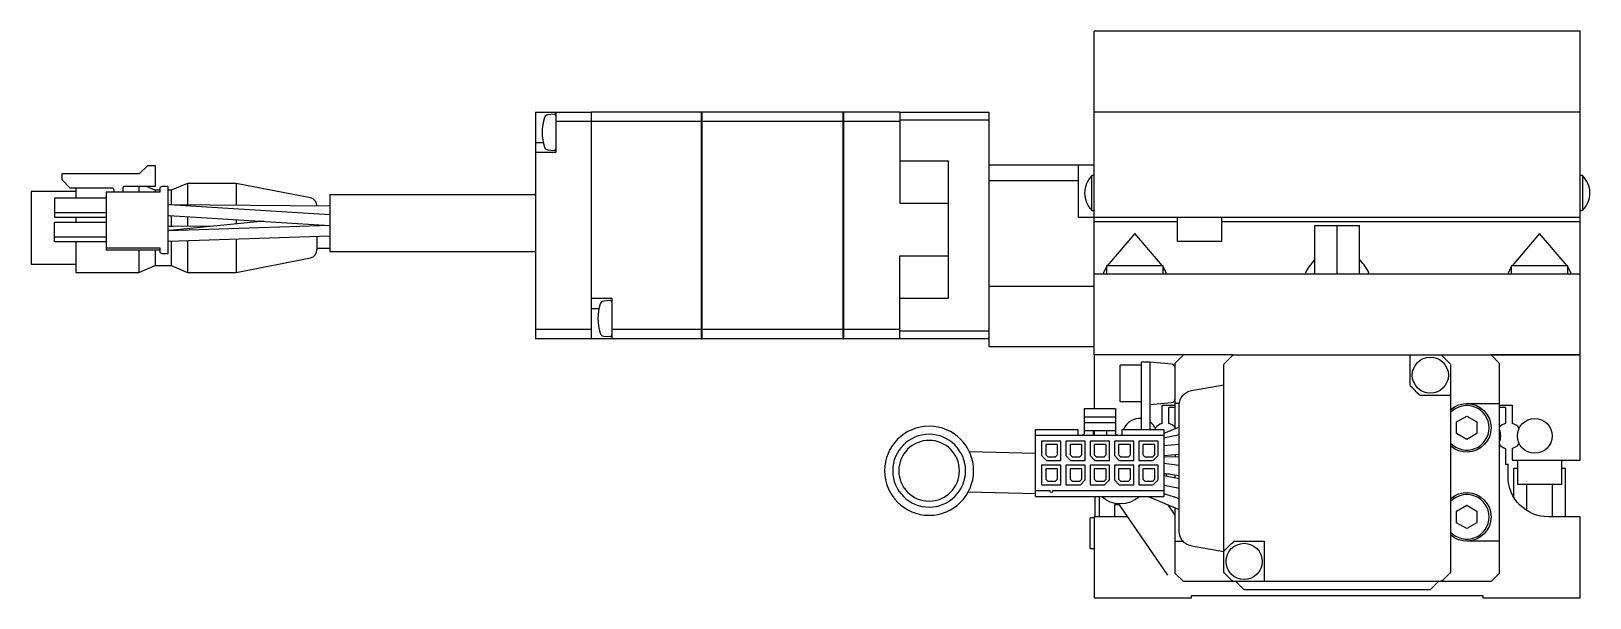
# Model space of a CAD drawing. Extents: x 0 to 921, y -8 to 744.
# Drawn here: x 0 to 192.5, y 232.3 to 302.3 of the extents above; entities that cross this region are included whole.
import ezdxf

# ---------------------------------------------------------------- set-up
doc = ezdxf.new("R2010")
doc.units = 0
doc.header["$LTSCALE"] = 0.5
doc.layers.add('MSM_CONTINUOUS', color=7, linetype='CONTINUOUS')

msp = doc.modelspace()

# ---------------------------------------------------------------- linework, layer by layer
at = {"layer": 'MSM_CONTINUOUS'}
for p, q in [((191.3, 302.35), (131.3, 302.35)), ((131.3, 262.35), (131.3, 302.35)), ((191.3, 262.35), (191.3, 302.35)), ((62.3, 292.35), (62.3, 264.35)), ((62.3, 292.35), (69.19, 292.35)), ((64.59, 292.08), (63.82, 292.01)), ((64.8, 292.35), (64.8, 287.35)), ((69.19, 291.19), (64.8, 291.19)), ((69.19, 264.35), (69.19, 292.35)), ((69.2, 292.34), (69.19, 292.34)), ((69.2, 291.19), (69.19, 291.19)), ((82.8, 292.35), (69.2, 292.35)), ((69.2, 264.35), (69.2, 292.35)), ((82.8, 291.19), (69.2, 291.19)), ((82.8, 264.35), (82.8, 292.35)), ((82.8, 292.34), (82.81, 292.34)), ((82.8, 291.19), (82.81, 291.19)), ((82.81, 292.35), (82.81, 264.35)), ((100.3, 292.35), (82.81, 292.35)), ((100.3, 291.19), (82.81, 291.19)), ((100.3, 264.35), (100.3, 292.35)), ((100.3, 292.34), (100.31, 292.34)), ((100.3, 291.19), (100.31, 291.19)), ((100.31, 292.35), (100.31, 264.35)), ((107.3, 292.35), (100.31, 292.35)), ((107.3, 291.19), (100.31, 291.19)), ((107.3, 292.35), (118.3, 292.35)), ((107.3, 292.35), (107.3, 281.11)), ((118.3, 291.35), (107.3, 291.35)), ((118.3, 263.35), (118.3, 292.35)), ((191.3, 292.35), (131.3, 292.35)), ((62.3, 288.6), (63.24, 288.6)), ((64.8, 287.35), (62.3, 287.35)), ((63.82, 287.68), (64.59, 287.62)), ((14.35, 285.73), (13.33, 284.71)), ((15.35, 285.73), (14.35, 285.73)), ((15.35, 283.2), (15.35, 285.73)), ((107.3, 286.35), (113.3, 286.35)), ((113.3, 269.35), (113.3, 286.35)), ((118.3, 285.85), (131.3, 285.85)), ((129.3, 285.85), (129.3, 279.35)), ((3.79, 284.71), (3.79, 284.01)), ((13.33, 284.71), (3.79, 284.71)), ((3.79, 284.01), (4.79, 283.01)), ((4.79, 283.01), (9.92, 283.01)), ((5.5, 283.01), (5.5, 281.72)), ((11.35, 282.45), (11.35, 283.05)), ((11.5, 283.2), (15.35, 283.2)), ((13.3, 283.2), (13.3, 282.45)), ((15.3, 282.7), (14.12, 283.2)), ((16.9, 283.16), (16.18, 283.16)), ((16.9, 274.88), (16.9, 283.16)), ((19.3, 283.55), (17.3, 282.7)), ((19.3, 283.55), (19.3, 280.88)), ((25.3, 283.55), (19.3, 283.55)), ((25.3, 283.55), (25.3, 280.83)), ((34.49, 281.74), (25.3, 283.55)), ((129.3, 283.85), (118.3, 283.85)), ((131.01, 280.2), (131.01, 284.5)), ((131.3, 284.5), (131.01, 284.5)), ((191.59, 284.5), (191.3, 284.5)), ((191.59, 284.5), (191.59, 280.2)), ((0, 282.55), (0, 273.55)), ((5.5, 282.55), (0, 282.55)), ((2.9, 281.72), (2.9, 279.32)), ((9.25, 281.72), (2.9, 281.72)), ((15.88, 282.45), (9.25, 282.45)), ((9.25, 282.45), (9.25, 275.34)), ((10.2, 282.73), (10.2, 282.45)), ((15.3, 282.7), (15.3, 282.45)), ((15.88, 282.7), (15.3, 282.7)), ((15.88, 282.86), (15.88, 282.45)), ((17.3, 282.7), (16.9, 282.7)), ((17.3, 282.7), (17.3, 280.87)), ((36.9, 282.11), (36.9, 275.11)), ((62.3, 282.11), (36.9, 282.11)), ((107.3, 281.11), (113.3, 281.11)), ((9.25, 279.92), (2.9, 279.92)), ((9.25, 279.32), (2.9, 279.32)), ((5.5, 279.32), (5.5, 278.72)), ((17.1, 280.89), (16.9, 280.9)), ((17.23, 280.9), (16.9, 280.9)), ((16.9, 279.6), (17.02, 279.59)), ((16.9, 279.59), (17.02, 279.58)), ((17.02, 279.59), (36.88, 278.35)), ((17.02, 279.58), (17.68, 279.55)), ((36.9, 279.65), (17.1, 280.89)), ((36.9, 280.74), (17.23, 280.9)), ((17.3, 279.57), (17.3, 278.2)), ((19.3, 279.45), (19.3, 278.22)), ((35.3, 280.76), (35.3, 280.76)), ((191.3, 279.35), (129.3, 279.35)), ((131.01, 280.2), (131.3, 280.2)), ((141.55, 279.35), (141.55, 276.35)), ((147.05, 276.35), (147.05, 279.35)), ((191.3, 280.2), (191.59, 280.2)), ((9.25, 278.72), (2.9, 278.72)), ((2.9, 276.32), (2.9, 278.72)), ((17.57, 278.2), (16.9, 278.2)), ((17.18, 277.73), (16.9, 277.71)), ((16.97, 277.7), (16.9, 277.7)), ((36.88, 278.35), (16.97, 277.7)), ((28.75, 278.86), (17.18, 277.73)), ((22.42, 278.24), (17.57, 278.2)), ((25.3, 279.07), (25.3, 278.52)), ((131.3, 278.85), (141.55, 278.85)), ((136.3, 277.35), (132.9, 273.35)), ((139.71, 273.35), (136.3, 277.35)), ((147.05, 278.85), (191.3, 278.85)), ((158.55, 272.35), (158.55, 278.35)), ((158.55, 278.35), (164.05, 278.35)), ((161.3, 272.35), (161.3, 278.35)), ((164.05, 272.35), (164.05, 278.35)), ((186.3, 277.35), (182.9, 273.35)), ((189.71, 273.35), (186.3, 277.35)), ((9.25, 276.92), (2.9, 276.92)), ((9.25, 276.32), (2.9, 276.32)), ((5.5, 276.32), (5.5, 272.55)), ((9.25, 275.59), (15.88, 275.59)), ((9.25, 275.34), (15.88, 275.34)), ((13.3, 275.34), (13.3, 272.55)), ((15.3, 275.34), (15.3, 273.4)), ((15.88, 275.59), (15.88, 275.18)), ((16.9, 276.4), (17.02, 276.4)), ((17.02, 276.4), (36.9, 277.05)), ((17.3, 276.41), (17.3, 273.4)), ((19.3, 276.48), (19.3, 272.55)), ((25.3, 276.67), (25.3, 272.55)), ((35.3, 276.99), (35.3, 275.34)), ((35.3, 275.55), (36.9, 275.55)), ((147.05, 276.35), (141.55, 276.35)), ((0, 273.55), (5.5, 273.55)), ((13.3, 272.55), (15.3, 273.4)), ((15.3, 273.4), (17.3, 273.4)), ((16.18, 274.88), (16.9, 274.88)), ((17.3, 273.4), (19.3, 272.55)), ((25.3, 272.55), (34.49, 274.35)), ((36.9, 275.11), (62.3, 275.11)), ((107.3, 264.35), (107.3, 274.58)), ((107.3, 274.58), (113.3, 274.58)), ((5.5, 272.55), (13.3, 272.55)), ((19.3, 272.55), (25.3, 272.55)), ((191.3, 272.35), (131.3, 272.35)), ((132.8, 273.22), (132.4, 272.47)), ((132.4, 272.47), (132.56, 272.35)), ((139.8, 273.35), (132.8, 273.35)), ((132.8, 273.35), (132.8, 272.35)), ((139.8, 272.35), (139.8, 273.35)), ((140.2, 272.47), (139.8, 273.22)), ((140.04, 272.35), (140.2, 272.47)), ((157.4, 272.47), (157.56, 272.35)), ((165.04, 272.35), (165.2, 272.47)), ((182.8, 273.22), (182.4, 272.47)), ((182.4, 272.47), (182.56, 272.35)), ((189.8, 273.35), (182.8, 273.35)), ((182.8, 273.35), (182.8, 272.35)), ((189.8, 272.35), (189.8, 273.35)), ((190.2, 272.47), (189.8, 273.22)), ((190.04, 272.35), (190.2, 272.47)), ((118.3, 270.85), (131.3, 270.85)), ((69.2, 269.35), (71.7, 269.35)), ((69.2, 268.1), (70.13, 268.1)), ((71.48, 269.08), (70.71, 269.01)), ((71.7, 269.35), (71.7, 264.35)), ((107.3, 269.35), (113.3, 269.35)), ((69.19, 265.5), (62.3, 265.5)), ((69.19, 264.35), (62.3, 264.35)), ((69.2, 265.51), (69.19, 265.51)), ((69.2, 264.36), (69.19, 264.36)), ((82.8, 264.35), (69.2, 264.35)), ((70.71, 264.68), (71.48, 264.62)), ((82.8, 265.5), (71.7, 265.5)), ((82.8, 265.51), (82.81, 265.51)), ((82.8, 264.36), (82.81, 264.36)), ((100.3, 265.5), (82.81, 265.5)), ((100.3, 264.35), (82.81, 264.35)), ((100.3, 265.51), (100.31, 265.51)), ((100.3, 264.36), (100.31, 264.36)), ((107.3, 265.5), (100.31, 265.5)), ((107.3, 264.35), (100.31, 264.35)), ((107.3, 265.35), (118.3, 265.35)), ((118.3, 264.35), (107.3, 264.35)), ((131.3, 263.35), (118.3, 263.35)), ((148.45, 262.35), (131.3, 262.35)), ((131.3, 262.35), (131.3, 255.73)), ((142.3, 262.35), (131.3, 262.35)), ((142.3, 262.35), (141.3, 261.35)), ((148.45, 262.35), (174.15, 262.35)), ((170.3, 258.6), (170.3, 262.35)), ((174.15, 262.35), (191.3, 262.35)), ((181.3, 261.35), (180.3, 262.35)), ((191.3, 262.35), (180.3, 262.35)), ((191.3, 249.35), (191.3, 262.35)), ((134.5, 256.6), (134.5, 261.1)), ((137.1, 261.1), (134.5, 261.1)), ((137.1, 261.45), (137.1, 253.16)), ((138.2, 261.45), (137.1, 261.45)), ((138.2, 253.16), (138.2, 261.45)), ((140.84, 261.22), (138.2, 261.45)), ((141.3, 253.24), (141.3, 261.35)), ((147.3, 235.5), (147.3, 261.19)), ((175.3, 261.19), (175.3, 235.5)), ((181.3, 261.35), (181.3, 235.35)), ((143.29, 257.94), (147.3, 258.65)), ((134.5, 256.6), (137.1, 256.6)), ((138.2, 256.25), (140.84, 256.48)), ((139.7, 256.15), (141.3, 256.15)), ((139.7, 253.88), (139.7, 256.15)), ((141.81, 256.35), (141.3, 256.35)), ((141.8, 240.53), (141.8, 256.17)), ((175.3, 257.35), (171.55, 257.35)), ((177.3, 256.35), (181.3, 256.35)), ((181.3, 256.15), (182.9, 256.15)), ((182.9, 256.15), (182.9, 253.88)), ((130.05, 255.73), (130.05, 252.7)), ((130.05, 255.73), (133.91, 255.73)), ((130.05, 254.71), (133.91, 254.71)), ((133.91, 255.73), (133.91, 252.7)), ((140.5, 253.88), (140.5, 255.85)), ((141.3, 255.85), (140.5, 255.85)), ((176.05, 254.07), (177.3, 254.79)), ((177.3, 254.79), (178.55, 254.07)), ((182.1, 255.85), (181.3, 255.85)), ((182.1, 255.85), (182.1, 253.88)), ((124.05, 244.88), (124.05, 253.16)), ((124.05, 253.16), (129.25, 253.16)), ((124.05, 252.45), (139.9, 252.45)), ((129.25, 253.16), (129.25, 252.45)), ((130.05, 254.01), (133.91, 254.01)), ((130.05, 253.01), (133.91, 253.01)), ((131.16, 253.01), (131.16, 252.45)), ((131.3, 253.01), (131.3, 252.45)), ((132.81, 253.01), (132.81, 252.45)), ((134.71, 253.16), (134.71, 252.45)), ((134.71, 253.16), (139.9, 253.16)), ((141.8, 253.45), (139.9, 252.64)), ((139.9, 253.16), (139.9, 244.88)), ((139.9, 252.1), (141.8, 252.51)), ((176.05, 252.63), (176.05, 254.07)), ((177.3, 251.9), (176.05, 252.63)), ((178.55, 252.63), (177.3, 251.9)), ((178.55, 254.07), (178.55, 252.63)), ((115.86, 250.42), (124.05, 250.2)), ((124.78, 251.72), (124.78, 249.92)), ((127.18, 251.72), (124.78, 251.72)), ((125.3, 251.27), (125.3, 250.02)), ((126.77, 251.27), (125.3, 251.27)), ((126.77, 250.02), (126.77, 251.27)), ((127.18, 249.32), (127.18, 251.72)), ((127.78, 251.72), (127.78, 249.92)), ((130.18, 251.72), (127.78, 251.72)), ((128.3, 251.27), (128.3, 250.02)), ((129.77, 251.27), (128.3, 251.27)), ((129.77, 250.02), (129.77, 251.27)), ((130.18, 249.32), (130.18, 251.72)), ((130.78, 251.72), (130.78, 249.92)), ((133.18, 251.72), (130.78, 251.72)), ((131.3, 251.27), (131.3, 250.02)), ((132.77, 251.27), (131.3, 251.27)), ((132.77, 250.02), (132.77, 251.27)), ((133.18, 249.32), (133.18, 251.72)), ((133.78, 251.72), (133.78, 249.92)), ((136.18, 251.72), (133.78, 251.72)), ((134.3, 251.27), (134.3, 250.02)), ((135.77, 251.27), (134.3, 251.27)), ((135.77, 250.02), (135.77, 251.27)), ((136.18, 249.32), (136.18, 251.72)), ((136.78, 251.72), (136.78, 249.32)), ((139.18, 251.72), (136.78, 251.72)), ((137.3, 251.27), (137.3, 250.02)), ((138.77, 251.27), (137.3, 251.27)), ((138.77, 250.02), (138.77, 251.27)), ((139.18, 249.92), (139.18, 251.72)), ((141.78, 251.28), (139.9, 251.12)), ((182.1, 250.81), (182.1, 248.85)), ((182.9, 250.81), (182.9, 249.35)), ((124.78, 249.92), (125.38, 249.32)), ((124.78, 248.72), (124.78, 246.32)), ((127.18, 248.72), (124.78, 248.72)), ((125.3, 250.02), (125.55, 249.77)), ((125.38, 249.32), (127.18, 249.32)), ((125.55, 249.77), (126.52, 249.77)), ((126.52, 249.77), (126.77, 250.02)), ((127.18, 246.32), (127.18, 248.72)), ((127.78, 249.92), (128.38, 249.32)), ((127.78, 248.72), (127.78, 246.32)), ((130.18, 248.72), (127.78, 248.72)), ((128.3, 250.02), (128.55, 249.77)), ((128.38, 249.32), (130.18, 249.32)), ((128.55, 249.77), (129.52, 249.77)), ((129.52, 249.77), (129.77, 250.02)), ((130.18, 246.92), (130.18, 248.72)), ((130.78, 249.92), (131.38, 249.32)), ((130.78, 248.72), (130.78, 246.32)), ((133.18, 248.72), (130.78, 248.72)), ((131.3, 250.02), (131.55, 249.77)), ((131.38, 249.32), (133.18, 249.32)), ((131.55, 249.77), (132.52, 249.77)), ((132.52, 249.77), (132.77, 250.02)), ((133.18, 246.92), (133.18, 248.72)), ((133.78, 249.92), (134.38, 249.32)), ((133.78, 248.72), (133.78, 246.92)), ((136.18, 248.72), (133.78, 248.72)), ((134.3, 250.02), (134.55, 249.77)), ((134.38, 249.32), (136.18, 249.32)), ((134.55, 249.77), (135.52, 249.77)), ((135.52, 249.77), (135.77, 250.02)), ((136.18, 246.32), (136.18, 248.72)), ((136.78, 249.32), (138.58, 249.32)), ((136.78, 248.72), (136.78, 246.32)), ((139.18, 248.72), (136.78, 248.72)), ((137.3, 250.02), (137.55, 249.77)), ((137.55, 249.77), (138.52, 249.77)), ((138.52, 249.77), (138.77, 250.02)), ((139.18, 249.92), (138.58, 249.32)), ((139.18, 246.92), (139.18, 248.72)), ((139.9, 249.92), (141.8, 250.08)), ((141.8, 249.76), (139.9, 249.72)), ((141.8, 248.68), (139.9, 248.96)), ((141.3, 250.04), (141.3, 249.75)), ((182.1, 248.85), (182.4, 248.85)), ((182.4, 247.35), (182.4, 248.85)), ((182.9, 249.35), (191.3, 249.35)), ((183.12, 244.75), (183.12, 248.35)), ((183.12, 248.35), (183.55, 248.35)), ((183.55, 249.35), (183.55, 246.35)), ((189.05, 246.35), (189.05, 249.35)), ((189.05, 248.35), (189.48, 248.35)), ((189.48, 242.35), (189.48, 248.35)), ((125.3, 248.27), (125.3, 247.02)), ((126.77, 248.27), (125.3, 248.27)), ((125.3, 247.02), (125.55, 246.77)), ((125.55, 246.77), (126.52, 246.77)), ((126.52, 246.77), (126.77, 247.02)), ((126.77, 247.02), (126.77, 248.27)), ((128.3, 248.27), (128.3, 247.02)), ((129.77, 248.27), (128.3, 248.27)), ((128.3, 247.02), (128.55, 246.77)), ((128.55, 246.77), (129.52, 246.77)), ((129.52, 246.77), (129.77, 247.02)), ((129.58, 246.32), (130.18, 246.92)), ((129.77, 247.02), (129.77, 248.27)), ((131.3, 248.27), (131.3, 247.02)), ((132.77, 248.27), (131.3, 248.27)), ((131.3, 247.02), (131.55, 246.77)), ((131.55, 246.77), (132.52, 246.77)), ((132.52, 246.77), (132.77, 247.02)), ((132.58, 246.32), (133.18, 246.92)), ((132.77, 247.02), (132.77, 248.27)), ((134.38, 246.32), (133.78, 246.92)), ((134.3, 248.27), (134.3, 247.02)), ((135.77, 248.27), (134.3, 248.27)), ((134.3, 247.02), (134.55, 246.77)), ((134.55, 246.77), (135.52, 246.77)), ((135.52, 246.77), (135.77, 247.02)), ((135.77, 247.02), (135.77, 248.27)), ((137.3, 248.27), (137.3, 247.02)), ((138.77, 248.27), (137.3, 248.27)), ((137.3, 247.02), (137.55, 246.77)), ((137.55, 246.77), (138.52, 246.77)), ((138.52, 246.77), (138.77, 247.02)), ((138.58, 246.32), (139.18, 246.92)), ((138.77, 247.02), (138.77, 248.27)), ((139.9, 247.75), (141.8, 247.47)), ((140.55, 247.65), (139.9, 247.6)), ((139.9, 247.46), (141.8, 247.09)), ((140.2, 247.62), (140.2, 247.4)), ((141.3, 247.19), (141.3, 247.54)), ((124.05, 245.2), (115.73, 245.42)), ((124.05, 245.59), (125.83, 245.59)), ((124.05, 244.88), (139.9, 244.88)), ((124.78, 246.32), (127.18, 246.32)), ((125.83, 245.49), (125.83, 245.59)), ((126.13, 245.59), (139.9, 245.59)), ((126.13, 245.59), (126.13, 245.49)), ((127.78, 246.32), (129.58, 246.32)), ((130.78, 246.32), (132.58, 246.32)), ((131.4, 242.35), (131.4, 244.88)), ((131.9, 244.88), (131.9, 242.35)), ((134.38, 246.32), (136.18, 246.32)), ((136.78, 246.32), (138.58, 246.32)), ((137.95, 244.88), (141.8, 243.24)), ((141.83, 245.86), (139.9, 246.23)), ((139.9, 245.22), (141.8, 244.61)), ((141.78, 244.55), (141.17, 244.82)), ((141.3, 244.76), (141.3, 244.77)), ((189.05, 246.35), (183.55, 246.35)), ((184.71, 243.13), (184.71, 246.35)), ((187.89, 242.35), (187.89, 246.35)), ((134.35, 243.85), (133.8, 243.85)), ((133.8, 243.85), (133.8, 242.35)), ((134.27, 243.96), (140.34, 235.13)), ((141.3, 242.56), (140.43, 243.82)), ((141.3, 235.35), (141.3, 243.46)), ((176.05, 243.07), (177.3, 243.79)), ((176.05, 241.63), (176.05, 243.07)), ((177.3, 243.79), (178.55, 243.07)), ((178.55, 243.07), (178.55, 241.63)), ((130.8, 238.45), (130.8, 242.25)), ((131.3, 242.25), (130.8, 242.25)), ((131.3, 242.35), (131.3, 232.35)), ((135.2, 242.35), (131.3, 242.35)), ((177.3, 240.9), (176.05, 241.63)), ((178.55, 241.63), (177.3, 240.9)), ((191.3, 242.35), (187.4, 242.35)), ((191.3, 232.35), (191.3, 242.35)), ((141.3, 239.35), (142.24, 239.35)), ((147.3, 238.05), (143.29, 238.75)), ((148.55, 239.35), (152.3, 239.35)), ((152.3, 239.35), (152.3, 234.35)), ((181.3, 239.35), (177.3, 239.35)), ((130.8, 238.45), (131.3, 238.45)), ((141.3, 235.35), (142.3, 234.35)), ((180.3, 234.35), (181.3, 235.35)), ((148.45, 234.35), (142.3, 234.35)), ((174.15, 234.35), (148.45, 234.35)), ((148.8, 234.35), (149.8, 233.35)), ((172.8, 233.35), (149.8, 233.35)), ((172.8, 233.35), (173.8, 234.35)), ((180.3, 234.35), (174.15, 234.35)), ((131.3, 232.35), (143.3, 232.35)), ((143.3, 232.65), (179.3, 232.65)), ((143.3, 232.35), (143.3, 232.65)), ((179.3, 232.65), (179.3, 232.35)), ((179.3, 232.35), (191.3, 232.35))]:
    msp.add_line(p, q, dxfattribs=at)
for centre, radius in [((172.8, 259.85), 2.23), ((185.7, 252.35), 2.15), ((149.8, 236.85), 2.23)]:
    msp.add_circle(centre, radius, dxfattribs=at)
at = {"layer": 'MSM_CONTINUOUS', "extrusion": (0, 0, -1)}
for radius in [5.5, 4.5, 3.75]:
    msp.add_circle((-110.9, 248.05), radius, dxfattribs=at)
at = {"layer": 'MSM_CONTINUOUS'}
for centre, radius, start, end in [((69.11, 289.85), 6, 162.3708, 197.6291), ((63.87, 291.51), 0.5, 95, 162.3708), ((64.61, 291.88), 0.2, 18.1949, 95), ((63.87, 288.18), 0.5, 197.6292, 265), ((64.61, 287.82), 0.2, 265, 341.8051), ((16.18, 282.86), 0.3, 90, 180), ((133.1, 282.35), 3, 134.22, 225.78), ((189.5, 282.35), 3, 314.22, 45.78), ((34.3, 280.76), 1, 0, 78.8813), ((34.3, 275.34), 1, 281.1187, 0), ((16.18, 275.18), 0.3, 180, 270), ((166.11, 267.52), 10.07, 138.6478, 148.9895), ((156.49, 267.52), 10.07, 31.0105, 41.3522), ((157.96, 272.42), 0.56, 148.9834, 175.049), ((164.64, 272.42), 0.56, 4.951, 31.0166), ((76, 266.85), 6, 162.3708, 197.6291), ((70.76, 268.51), 0.5, 95, 162.3708), ((71.5, 268.88), 0.2, 0, 95), ((70.76, 265.18), 0.5, 197.6292, 265), ((71.5, 264.82), 0.2, 265, 360), ((140.8, 260.72), 0.5, 0, 85), ((140.8, 256.98), 0.5, 275, 0), ((177.3, 253.35), 2.75, 223.3418, 136.6582), ((136.9, 252.35), 2.15, 84.6624, 157.8199), ((136.9, 252.35), 2.15, 22.1801, 52.7963), ((140.1, 252.35), 1.59, 104.594, 143.221), ((140.1, 252.35), 1.59, 40.8954, 75.406), ((182.5, 252.35), 1.59, 104.594, 139.1046), ((182.5, 252.35), 1.59, 36.779, 75.406), ((182.5, 252.35), 1.59, 220.8954, 255.406), ((182.5, 252.35), 1.59, 284.594, 323.221), ((177.3, 242.35), 2.75, 223.3418, 136.6582)]:
    msp.add_arc(centre, radius, start, end, dxfattribs=at)
at = {"layer": 'MSM_CONTINUOUS', "extrusion": (0, 0, -1)}
for centre, radius, start, end in [((-9.92, 282.73), 0.28, 90, 180), ((-11.5, 283.05), 0.15, 0, 90), ((-161.3, 248.35), 19, 42.5374, 47.4626), ((-161.3, 248.35), 19, 132.5374, 137.4636), ((-184.35, 271.39), 19, 312.3336, 317.6664), ((-143.6, 256.17), 1.8, 360, 80), ((-177.3, 253.35), 3, 48.1897, 311.8103), ((-129.8, 252.7), 0.25, 180, 270), ((-134.16, 252.7), 0.25, 270, 360), ((-179.3, 252.35), 2.15, 158.4711, 201.5289), ((-187.4, 247.35), 5, 270, 0), ((-125.98, 245.49), 0.15, 180, 360), ((-134.53, 247.45), 3.5, 227.2067, 312.7933), ((-177.3, 242.35), 3, 48.1897, 311.8103), ((-135.2, 247.35), 5, 267.9642, 270), ((-143.6, 240.53), 1.8, 280, 360), ((-161.35, 225.3), 19, 42.3336, 47.6664), ((-161.3, 248.35), 19, 312.5364, 317.4626), ((-161.3, 248.35), 19, 222.5364, 227.4636)]:
    msp.add_arc(centre, radius, start, end, dxfattribs=at)

doc.saveas('drawing.dxf')
